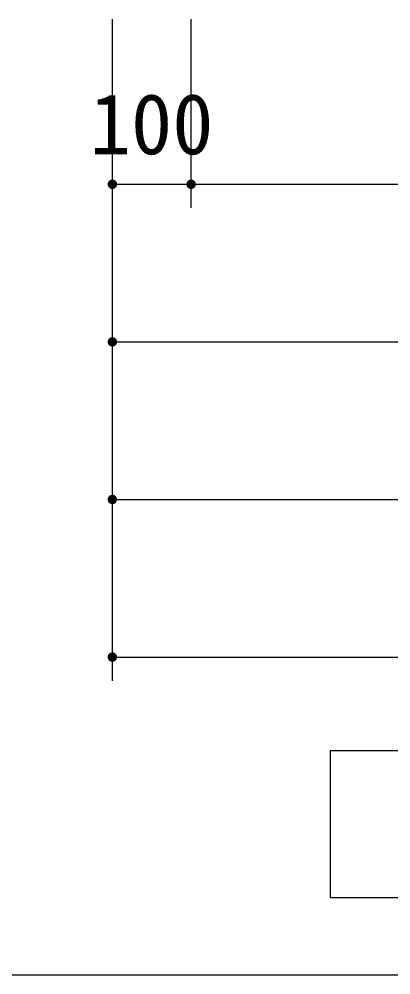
# Model space of a CAD drawing. Units: millimetres, scale not verified. Extents: x -8910 to 8910, y -6308 to 6308.
# Drawn here: x -6270 to -5798, y -5056 to -3844 of the extents above; entities that cross this region are included whole.
import ezdxf
from ezdxf.enums import TextEntityAlignment as Align

# ---------------------------------------------------------------- set-up
doc = ezdxf.new("R2010")
doc.units = ezdxf.units.MM
doc.header["$LTSCALE"] = 30
for name, color, linetype, lineweight in [('0-0_製作', 5, 'Continuous', 25), ('0-2_機器', 2, 'Continuous', 25), ('1-1_Axis_waku', 7, 'Continuous', 25)]:
    doc.layers.add(name, color=color, linetype=linetype, lineweight=lineweight)
doc.styles.add('ＭＳ ゴシック', font='')
doc.styles.get('ＭＳ ゴシック').set_extended_font_data('MS Gothic')

msp = doc.modelspace()

# ---------------------------------------------------------------- linework, layer by layer
at = {"layer": '0-0_製作', "color": 2}
for p, q in [((-6151.8, -4683.19), (-6151.8, -3843.57)), ((-6051.8, -4083.19), (-6051.8, -3843.57))]:
    msp.add_line(p, q, dxfattribs=at)
at = {"layer": '0-0_製作'}
for points in [[(-6157.23, -4050.63), (-6151.8, -4053.19), (-6157.5, -4051.33)], [(-6156.86, -4049.97), (-6151.8, -4053.19), (-6157.23, -4050.63)], [(-6156.42, -4049.36), (-6151.8, -4053.19), (-6156.86, -4049.97)], [(-6155.9, -4048.81), (-6151.8, -4053.19), (-6156.42, -4049.36)], [(-6155.32, -4048.33), (-6151.8, -4053.19), (-6155.9, -4048.81)], [(-6154.69, -4047.93), (-6151.8, -4053.19), (-6155.32, -4048.33)], [(-6154.69, -4047.93), (-6151.8, -4047.19), (-6151.8, -4053.19)], [(-6154.01, -4047.61), (-6151.8, -4047.19), (-6154.69, -4047.93)], [(-6153.29, -4047.38), (-6151.8, -4047.19), (-6154.01, -4047.61)], [(-6152.55, -4047.23), (-6151.8, -4047.19), (-6153.29, -4047.38)], [(-6151.8, -4047.19), (-6145.8, -4053.19), (-6151.8, -4053.19)], [(-6151.42, -4047.2), (-6145.8, -4053.19), (-6151.8, -4047.19)], [(-6150.67, -4047.29), (-6145.8, -4053.19), (-6151.42, -4047.2)], [(-6149.94, -4047.48), (-6145.8, -4053.19), (-6150.67, -4047.29)], [(-6149.24, -4047.76), (-6145.8, -4053.19), (-6149.94, -4047.48)], [(-6149.24, -4047.76), (-6145.84, -4052.43), (-6145.8, -4053.19)], [(-6148.58, -4048.12), (-6145.84, -4052.43), (-6149.24, -4047.76)], [(-6148.58, -4048.12), (-6145.99, -4051.69), (-6145.84, -4052.43)], [(-6147.97, -4048.56), (-6145.99, -4051.69), (-6148.58, -4048.12)], [(-6147.97, -4048.56), (-6146.22, -4050.98), (-6145.99, -4051.69)], [(-6147.42, -4049.08), (-6146.22, -4050.98), (-6147.97, -4048.56)], [(-6147.42, -4049.08), (-6146.54, -4050.3), (-6146.22, -4050.98)], [(-6146.94, -4049.66), (-6146.54, -4050.3), (-6147.42, -4049.08)], [(-6057.23, -4050.63), (-6051.8, -4053.19), (-6057.5, -4051.33)], [(-6056.86, -4049.97), (-6051.8, -4053.19), (-6057.23, -4050.63)], [(-6056.42, -4049.36), (-6051.8, -4053.19), (-6056.86, -4049.97)], [(-6055.9, -4048.81), (-6051.8, -4053.19), (-6056.42, -4049.36)], [(-6055.32, -4048.33), (-6051.8, -4053.19), (-6055.9, -4048.81)], [(-6054.69, -4047.93), (-6051.8, -4053.19), (-6055.32, -4048.33)], [(-6054.69, -4047.93), (-6051.8, -4047.19), (-6051.8, -4053.19)], [(-6054.01, -4047.61), (-6051.8, -4047.19), (-6054.69, -4047.93)], [(-6053.29, -4047.38), (-6051.8, -4047.19), (-6054.01, -4047.61)], [(-6052.55, -4047.23), (-6051.8, -4047.19), (-6053.29, -4047.38)], [(-6051.8, -4047.19), (-6045.8, -4053.19), (-6051.8, -4053.19)], [(-6051.42, -4047.2), (-6045.8, -4053.19), (-6051.8, -4047.19)], [(-6050.67, -4047.29), (-6045.8, -4053.19), (-6051.42, -4047.2)], [(-6049.94, -4047.48), (-6045.8, -4053.19), (-6050.67, -4047.29)], [(-6049.24, -4047.76), (-6045.8, -4053.19), (-6049.94, -4047.48)], [(-6049.24, -4047.76), (-6045.84, -4052.43), (-6045.8, -4053.19)], [(-6048.58, -4048.12), (-6045.84, -4052.43), (-6049.24, -4047.76)], [(-6048.58, -4048.12), (-6045.99, -4051.69), (-6045.84, -4052.43)], [(-6047.97, -4048.56), (-6045.99, -4051.69), (-6048.58, -4048.12)], [(-6047.97, -4048.56), (-6046.22, -4050.98), (-6045.99, -4051.69)], [(-6047.42, -4049.08), (-6046.22, -4050.98), (-6047.97, -4048.56)], [(-6047.42, -4049.08), (-6046.54, -4050.3), (-6046.22, -4050.98)], [(-6046.94, -4049.66), (-6046.54, -4050.3), (-6047.42, -4049.08)], [(-6157.79, -4052.81), (-6151.8, -4053.19), (-6157.8, -4053.19)], [(-6157.8, -4053.19), (-6154.35, -4058.62), (-6157.75, -4053.94)], [(-6157.8, -4053.19), (-6153.65, -4058.89), (-6154.35, -4058.62)], [(-6151.8, -4053.19), (-6153.65, -4058.89), (-6157.8, -4053.19)], [(-6157.69, -4052.06), (-6151.8, -4053.19), (-6157.79, -4052.81)], [(-6157.75, -4053.94), (-6155.01, -4058.25), (-6157.61, -4054.68)], [(-6157.75, -4053.94), (-6154.35, -4058.62), (-6155.01, -4058.25)], [(-6157.5, -4051.33), (-6151.8, -4053.19), (-6157.69, -4052.06)], [(-6157.61, -4054.68), (-6155.62, -4057.81), (-6157.38, -4055.4)], [(-6157.61, -4054.68), (-6155.01, -4058.25), (-6155.62, -4057.81)], [(-6157.38, -4055.4), (-6156.17, -4057.29), (-6157.06, -4056.08)], [(-6157.38, -4055.4), (-6155.62, -4057.81), (-6156.17, -4057.29)], [(-6157.06, -4056.08), (-6156.17, -4057.29), (-6156.65, -4056.71)], [(-6151.8, -4053.19), (-6152.92, -4059.08), (-6153.65, -4058.89)], [(-6151.8, -4053.19), (-6152.17, -4059.17), (-6152.92, -4059.08)], [(-6151.8, -4053.19), (-6151.8, -4059.19), (-6152.17, -4059.17)], [(-6151.8, -4053.19), (-6151.05, -4059.14), (-6151.8, -4059.19)], [(-6151.8, -4053.19), (-6150.31, -4059), (-6151.05, -4059.14)], [(-6151.8, -4053.19), (-6149.59, -4058.77), (-6150.31, -4059)], [(-6151.8, -4053.19), (-6148.91, -4058.44), (-6149.59, -4058.77)], [(-6151.8, -4053.19), (-6148.27, -4058.04), (-6148.91, -4058.44)], [(-6145.8, -4053.19), (-6148.27, -4058.04), (-6151.8, -4053.19)], [(-6145.8, -4053.19), (-6147.69, -4057.56), (-6148.27, -4058.04)], [(-6145.8, -4053.19), (-6147.17, -4057.01), (-6147.69, -4057.56)], [(-6145.8, -4053.19), (-6146.73, -4056.4), (-6147.17, -4057.01)], [(-6145.8, -4053.19), (-6146.37, -4055.74), (-6146.73, -4056.4)], [(-6145.8, -4053.19), (-6146.09, -4055.04), (-6146.37, -4055.74)], [(-6145.8, -4053.19), (-6145.9, -4054.31), (-6146.09, -4055.04)], [(-6145.8, -4053.19), (-6145.81, -4053.56), (-6145.9, -4054.31)], [(-6057.79, -4052.81), (-6051.8, -4053.19), (-6057.8, -4053.19)], [(-6057.8, -4053.19), (-6054.35, -4058.62), (-6057.75, -4053.94)], [(-6057.8, -4053.19), (-6053.65, -4058.89), (-6054.35, -4058.62)], [(-6051.8, -4053.19), (-6053.65, -4058.89), (-6057.8, -4053.19)], [(-6057.69, -4052.06), (-6051.8, -4053.19), (-6057.79, -4052.81)], [(-6057.75, -4053.94), (-6055.01, -4058.25), (-6057.61, -4054.68)], [(-6057.75, -4053.94), (-6054.35, -4058.62), (-6055.01, -4058.25)], [(-6057.5, -4051.33), (-6051.8, -4053.19), (-6057.69, -4052.06)], [(-6057.61, -4054.68), (-6055.62, -4057.81), (-6057.38, -4055.4)], [(-6057.61, -4054.68), (-6055.01, -4058.25), (-6055.62, -4057.81)], [(-6057.38, -4055.4), (-6056.17, -4057.29), (-6057.06, -4056.08)], [(-6057.38, -4055.4), (-6055.62, -4057.81), (-6056.17, -4057.29)], [(-6057.06, -4056.08), (-6056.17, -4057.29), (-6056.65, -4056.71)], [(-6051.8, -4053.19), (-6052.92, -4059.08), (-6053.65, -4058.89)], [(-6051.8, -4053.19), (-6052.17, -4059.17), (-6052.92, -4059.08)], [(-6051.8, -4053.19), (-6051.8, -4059.19), (-6052.17, -4059.17)], [(-6051.8, -4053.19), (-6051.05, -4059.14), (-6051.8, -4059.19)], [(-6051.8, -4053.19), (-6050.31, -4059), (-6051.05, -4059.14)], [(-6051.8, -4053.19), (-6049.59, -4058.77), (-6050.31, -4059)], [(-6051.8, -4053.19), (-6048.91, -4058.44), (-6049.59, -4058.77)], [(-6051.8, -4053.19), (-6048.27, -4058.04), (-6048.91, -4058.44)], [(-6045.8, -4053.19), (-6048.27, -4058.04), (-6051.8, -4053.19)], [(-6045.8, -4053.19), (-6047.69, -4057.56), (-6048.27, -4058.04)], [(-6045.8, -4053.19), (-6047.17, -4057.01), (-6047.69, -4057.56)], [(-6045.8, -4053.19), (-6046.73, -4056.4), (-6047.17, -4057.01)], [(-6045.8, -4053.19), (-6046.37, -4055.74), (-6046.73, -4056.4)], [(-6045.8, -4053.19), (-6046.09, -4055.04), (-6046.37, -4055.74)], [(-6045.8, -4053.19), (-6045.9, -4054.31), (-6046.09, -4055.04)], [(-6045.8, -4053.19), (-6045.81, -4053.56), (-6045.9, -4054.31)], [(-6157.79, -4252.81), (-6151.8, -4253.19), (-6157.8, -4253.19)], [(-6157.8, -4253.19), (-6154.35, -4258.62), (-6157.75, -4253.94)], [(-6157.8, -4253.19), (-6153.65, -4258.89), (-6154.35, -4258.62)], [(-6151.8, -4253.19), (-6153.65, -4258.89), (-6157.8, -4253.19)], [(-6157.69, -4252.06), (-6151.8, -4253.19), (-6157.79, -4252.81)], [(-6157.75, -4253.94), (-6155.01, -4258.25), (-6157.61, -4254.68)], [(-6157.75, -4253.94), (-6154.35, -4258.62), (-6155.01, -4258.25)], [(-6157.5, -4251.33), (-6151.8, -4253.19), (-6157.69, -4252.06)], [(-6157.61, -4254.68), (-6155.62, -4257.81), (-6157.38, -4255.4)], [(-6157.61, -4254.68), (-6155.01, -4258.25), (-6155.62, -4257.81)], [(-6157.23, -4250.63), (-6151.8, -4253.19), (-6157.5, -4251.33)], [(-6157.38, -4255.4), (-6156.17, -4257.29), (-6157.06, -4256.08)], [(-6157.38, -4255.4), (-6155.62, -4257.81), (-6156.17, -4257.29)], [(-6156.86, -4249.97), (-6151.8, -4253.19), (-6157.23, -4250.63)], [(-6157.06, -4256.08), (-6156.17, -4257.29), (-6156.65, -4256.71)], [(-6156.42, -4249.36), (-6151.8, -4253.19), (-6156.86, -4249.97)], [(-6155.9, -4248.81), (-6151.8, -4253.19), (-6156.42, -4249.36)], [(-6155.32, -4248.33), (-6151.8, -4253.19), (-6155.9, -4248.81)], [(-6154.69, -4247.93), (-6151.8, -4253.19), (-6155.32, -4248.33)], [(-6154.69, -4247.93), (-6151.8, -4247.19), (-6151.8, -4253.19)], [(-6154.01, -4247.61), (-6151.8, -4247.19), (-6154.69, -4247.93)], [(-6153.29, -4247.38), (-6151.8, -4247.19), (-6154.01, -4247.61)], [(-6151.8, -4253.19), (-6152.92, -4259.08), (-6153.65, -4258.89)], [(-6152.55, -4247.23), (-6151.8, -4247.19), (-6153.29, -4247.38)], [(-6151.8, -4253.19), (-6152.17, -4259.17), (-6152.92, -4259.08)], [(-6151.8, -4253.19), (-6151.8, -4259.19), (-6152.17, -4259.17)], [(-6151.8, -4247.19), (-6145.8, -4253.19), (-6151.8, -4253.19)], [(-6151.42, -4247.2), (-6145.8, -4253.19), (-6151.8, -4247.19)], [(-6151.8, -4253.19), (-6151.05, -4259.14), (-6151.8, -4259.19)], [(-6151.8, -4253.19), (-6150.31, -4259), (-6151.05, -4259.14)], [(-6151.8, -4253.19), (-6149.59, -4258.77), (-6150.31, -4259)], [(-6151.8, -4253.19), (-6148.91, -4258.44), (-6149.59, -4258.77)], [(-6151.8, -4253.19), (-6148.27, -4258.04), (-6148.91, -4258.44)], [(-6145.8, -4253.19), (-6148.27, -4258.04), (-6151.8, -4253.19)], [(-6150.67, -4247.29), (-6145.8, -4253.19), (-6151.42, -4247.2)], [(-6149.94, -4247.48), (-6145.8, -4253.19), (-6150.67, -4247.29)], [(-6149.24, -4247.76), (-6145.8, -4253.19), (-6149.94, -4247.48)], [(-6149.24, -4247.76), (-6145.84, -4252.43), (-6145.8, -4253.19)], [(-6148.58, -4248.12), (-6145.84, -4252.43), (-6149.24, -4247.76)], [(-6148.58, -4248.12), (-6145.99, -4251.69), (-6145.84, -4252.43)], [(-6147.97, -4248.56), (-6145.99, -4251.69), (-6148.58, -4248.12)], [(-6145.8, -4253.19), (-6147.69, -4257.56), (-6148.27, -4258.04)], [(-6147.97, -4248.56), (-6146.22, -4250.98), (-6145.99, -4251.69)], [(-6147.42, -4249.08), (-6146.22, -4250.98), (-6147.97, -4248.56)], [(-6145.8, -4253.19), (-6147.17, -4257.01), (-6147.69, -4257.56)], [(-6147.42, -4249.08), (-6146.54, -4250.3), (-6146.22, -4250.98)], [(-6146.94, -4249.66), (-6146.54, -4250.3), (-6147.42, -4249.08)], [(-6145.8, -4253.19), (-6146.73, -4256.4), (-6147.17, -4257.01)], [(-6145.8, -4253.19), (-6146.37, -4255.74), (-6146.73, -4256.4)], [(-6145.8, -4253.19), (-6146.09, -4255.04), (-6146.37, -4255.74)], [(-6145.8, -4253.19), (-6145.9, -4254.31), (-6146.09, -4255.04)], [(-6145.8, -4253.19), (-6145.81, -4253.56), (-6145.9, -4254.31)], [(-6157.5, -4451.33), (-6151.8, -4453.19), (-6157.69, -4452.06)], [(-6157.23, -4450.63), (-6151.8, -4453.19), (-6157.5, -4451.33)], [(-6156.86, -4449.97), (-6151.8, -4453.19), (-6157.23, -4450.63)], [(-6156.42, -4449.36), (-6151.8, -4453.19), (-6156.86, -4449.97)], [(-6155.9, -4448.81), (-6151.8, -4453.19), (-6156.42, -4449.36)], [(-6155.32, -4448.33), (-6151.8, -4453.19), (-6155.9, -4448.81)], [(-6154.69, -4447.93), (-6151.8, -4453.19), (-6155.32, -4448.33)], [(-6154.69, -4447.93), (-6151.8, -4447.19), (-6151.8, -4453.19)], [(-6154.01, -4447.61), (-6151.8, -4447.19), (-6154.69, -4447.93)], [(-6153.29, -4447.38), (-6151.8, -4447.19), (-6154.01, -4447.61)], [(-6152.55, -4447.23), (-6151.8, -4447.19), (-6153.29, -4447.38)], [(-6151.8, -4447.19), (-6145.8, -4453.19), (-6151.8, -4453.19)], [(-6151.42, -4447.2), (-6145.8, -4453.19), (-6151.8, -4447.19)], [(-6150.67, -4447.29), (-6145.8, -4453.19), (-6151.42, -4447.2)], [(-6149.94, -4447.48), (-6145.8, -4453.19), (-6150.67, -4447.29)], [(-6149.24, -4447.76), (-6145.8, -4453.19), (-6149.94, -4447.48)], [(-6149.24, -4447.76), (-6145.84, -4452.43), (-6145.8, -4453.19)], [(-6148.58, -4448.12), (-6145.84, -4452.43), (-6149.24, -4447.76)], [(-6148.58, -4448.12), (-6145.99, -4451.69), (-6145.84, -4452.43)], [(-6147.97, -4448.56), (-6145.99, -4451.69), (-6148.58, -4448.12)], [(-6147.97, -4448.56), (-6146.22, -4450.98), (-6145.99, -4451.69)], [(-6147.42, -4449.08), (-6146.22, -4450.98), (-6147.97, -4448.56)], [(-6147.42, -4449.08), (-6146.54, -4450.3), (-6146.22, -4450.98)], [(-6146.94, -4449.66), (-6146.54, -4450.3), (-6147.42, -4449.08)], [(-6157.79, -4452.81), (-6151.8, -4453.19), (-6157.8, -4453.19)], [(-6157.8, -4453.19), (-6154.35, -4458.62), (-6157.75, -4453.94)], [(-6157.8, -4453.19), (-6153.65, -4458.89), (-6154.35, -4458.62)], [(-6151.8, -4453.19), (-6153.65, -4458.89), (-6157.8, -4453.19)], [(-6157.69, -4452.06), (-6151.8, -4453.19), (-6157.79, -4452.81)], [(-6157.75, -4453.94), (-6155.01, -4458.25), (-6157.61, -4454.68)], [(-6157.75, -4453.94), (-6154.35, -4458.62), (-6155.01, -4458.25)], [(-6157.61, -4454.68), (-6155.62, -4457.81), (-6157.38, -4455.4)], [(-6157.61, -4454.68), (-6155.01, -4458.25), (-6155.62, -4457.81)], [(-6157.38, -4455.4), (-6156.17, -4457.29), (-6157.06, -4456.08)], [(-6157.38, -4455.4), (-6155.62, -4457.81), (-6156.17, -4457.29)], [(-6157.06, -4456.08), (-6156.17, -4457.29), (-6156.65, -4456.71)], [(-6151.8, -4453.19), (-6152.92, -4459.08), (-6153.65, -4458.89)], [(-6151.8, -4453.19), (-6152.17, -4459.17), (-6152.92, -4459.08)], [(-6151.8, -4453.19), (-6151.8, -4459.19), (-6152.17, -4459.17)], [(-6151.8, -4453.19), (-6151.05, -4459.14), (-6151.8, -4459.19)], [(-6151.8, -4453.19), (-6150.31, -4459), (-6151.05, -4459.14)], [(-6151.8, -4453.19), (-6149.59, -4458.77), (-6150.31, -4459)], [(-6151.8, -4453.19), (-6148.91, -4458.44), (-6149.59, -4458.77)], [(-6151.8, -4453.19), (-6148.27, -4458.04), (-6148.91, -4458.44)], [(-6145.8, -4453.19), (-6148.27, -4458.04), (-6151.8, -4453.19)], [(-6145.8, -4453.19), (-6147.69, -4457.56), (-6148.27, -4458.04)], [(-6145.8, -4453.19), (-6147.17, -4457.01), (-6147.69, -4457.56)], [(-6145.8, -4453.19), (-6146.73, -4456.4), (-6147.17, -4457.01)], [(-6145.8, -4453.19), (-6146.37, -4455.74), (-6146.73, -4456.4)], [(-6145.8, -4453.19), (-6146.09, -4455.04), (-6146.37, -4455.74)], [(-6145.8, -4453.19), (-6145.9, -4454.31), (-6146.09, -4455.04)], [(-6145.8, -4453.19), (-6145.81, -4453.56), (-6145.9, -4454.31)], [(-6157.79, -4652.81), (-6151.8, -4653.19), (-6157.8, -4653.19)], [(-6157.8, -4653.19), (-6153.65, -4658.89), (-6157.75, -4653.94)], [(-6157.8, -4653.19), (-6152.92, -4659.08), (-6153.65, -4658.89)], [(-6151.8, -4653.19), (-6152.92, -4659.08), (-6157.8, -4653.19)], [(-6157.69, -4652.06), (-6151.8, -4653.19), (-6157.79, -4652.81)], [(-6157.75, -4653.94), (-6154.35, -4658.62), (-6157.61, -4654.68)], [(-6157.75, -4653.94), (-6153.65, -4658.89), (-6154.35, -4658.62)], [(-6157.5, -4651.33), (-6151.8, -4653.19), (-6157.69, -4652.06)], [(-6157.61, -4654.68), (-6155.01, -4658.25), (-6157.38, -4655.4)], [(-6157.61, -4654.68), (-6154.35, -4658.62), (-6155.01, -4658.25)], [(-6157.23, -4650.63), (-6151.8, -4653.19), (-6157.5, -4651.33)], [(-6157.38, -4655.4), (-6155.62, -4657.81), (-6157.06, -4656.08)], [(-6157.38, -4655.4), (-6155.01, -4658.25), (-6155.62, -4657.81)], [(-6156.86, -4649.97), (-6151.8, -4653.19), (-6157.23, -4650.63)], [(-6157.06, -4656.08), (-6156.17, -4657.29), (-6156.65, -4656.71)], [(-6157.06, -4656.08), (-6155.62, -4657.81), (-6156.17, -4657.29)], [(-6156.42, -4649.36), (-6151.8, -4653.19), (-6156.86, -4649.97)], [(-6155.9, -4648.81), (-6151.8, -4653.19), (-6156.42, -4649.36)], [(-6155.32, -4648.33), (-6151.8, -4653.19), (-6155.9, -4648.81)], [(-6155.32, -4648.33), (-6151.8, -4647.19), (-6151.8, -4653.19)], [(-6154.69, -4647.93), (-6151.8, -4647.19), (-6155.32, -4648.33)], [(-6154.01, -4647.61), (-6151.8, -4647.19), (-6154.69, -4647.93)], [(-6153.29, -4647.38), (-6151.8, -4647.19), (-6154.01, -4647.61)], [(-6152.55, -4647.23), (-6151.8, -4647.19), (-6153.29, -4647.38)], [(-6151.8, -4653.19), (-6152.17, -4659.17), (-6152.92, -4659.08)], [(-6151.8, -4653.19), (-6151.8, -4659.19), (-6152.17, -4659.17)], [(-6151.8, -4647.19), (-6145.8, -4653.19), (-6151.8, -4653.19)], [(-6151.42, -4647.2), (-6145.8, -4653.19), (-6151.8, -4647.19)], [(-6151.8, -4653.19), (-6151.05, -4659.14), (-6151.8, -4659.19)], [(-6151.8, -4653.19), (-6150.31, -4659), (-6151.05, -4659.14)], [(-6151.8, -4653.19), (-6149.59, -4658.77), (-6150.31, -4659)], [(-6151.8, -4653.19), (-6148.91, -4658.44), (-6149.59, -4658.77)], [(-6151.8, -4653.19), (-6148.27, -4658.04), (-6148.91, -4658.44)], [(-6151.8, -4653.19), (-6147.69, -4657.56), (-6148.27, -4658.04)], [(-6145.8, -4653.19), (-6147.69, -4657.56), (-6151.8, -4653.19)], [(-6150.67, -4647.29), (-6145.8, -4653.19), (-6151.42, -4647.2)], [(-6149.94, -4647.48), (-6145.8, -4653.19), (-6150.67, -4647.29)], [(-6149.94, -4647.48), (-6145.84, -4652.43), (-6145.8, -4653.19)], [(-6149.24, -4647.76), (-6145.84, -4652.43), (-6149.94, -4647.48)], [(-6149.24, -4647.76), (-6145.99, -4651.69), (-6145.84, -4652.43)], [(-6148.58, -4648.12), (-6145.99, -4651.69), (-6149.24, -4647.76)], [(-6148.58, -4648.12), (-6146.22, -4650.98), (-6145.99, -4651.69)], [(-6147.97, -4648.56), (-6146.22, -4650.98), (-6148.58, -4648.12)], [(-6147.97, -4648.56), (-6146.54, -4650.3), (-6146.22, -4650.98)], [(-6147.42, -4649.08), (-6146.54, -4650.3), (-6147.97, -4648.56)], [(-6145.8, -4653.19), (-6147.17, -4657.01), (-6147.69, -4657.56)], [(-6147.42, -4649.08), (-6146.94, -4649.66), (-6146.54, -4650.3)], [(-6145.8, -4653.19), (-6146.73, -4656.4), (-6147.17, -4657.01)], [(-6145.8, -4653.19), (-6146.37, -4655.74), (-6146.73, -4656.4)], [(-6145.8, -4653.19), (-6146.09, -4655.04), (-6146.37, -4655.74)], [(-6145.8, -4653.19), (-6145.9, -4654.31), (-6146.09, -4655.04)], [(-6145.8, -4653.19), (-6145.81, -4653.56), (-6145.9, -4654.31)]]:
    msp.add_solid(points, dxfattribs=at)
at = {"layer": '0-2_機器'}
for p, q in [((-6151.8, -4053.19), (-6051.8, -4053.19)), ((-6051.8, -4053.19), (-3651.8, -4053.19)), ((-6151.8, -4253.19), (-5271.8, -4253.19)), ((-6151.8, -4453.19), (-3551.8, -4453.19)), ((-6151.8, -4653.19), (-2771.77, -4653.19))]:
    msp.add_line(p, q, dxfattribs=at)
at = {"layer": '0-2_機器', "color": 3}
msp.add_lwpolyline([(-3845.92, -4958.41), (-3845.92, -4772.1), (-5875.25, -4772.1), (-5875.25, -4958.41)], close=True, dxfattribs=at)
at = {"layer": '1-1_Axis_waku'}
msp.add_line((-7770, -5056.5), (8400, -5056.5), dxfattribs=at)

# ---------------------------------------------------------------- texts
at = {"layer": '0-2_機器', "color": 4, "style": 'ＭＳ ゴシック'}
msp.add_text('100', height=76.98, dxfattribs=at).set_placement((-6180.55, -4038.19), align=Align.BOTTOM_LEFT)

doc.saveas('drawing.dxf')
